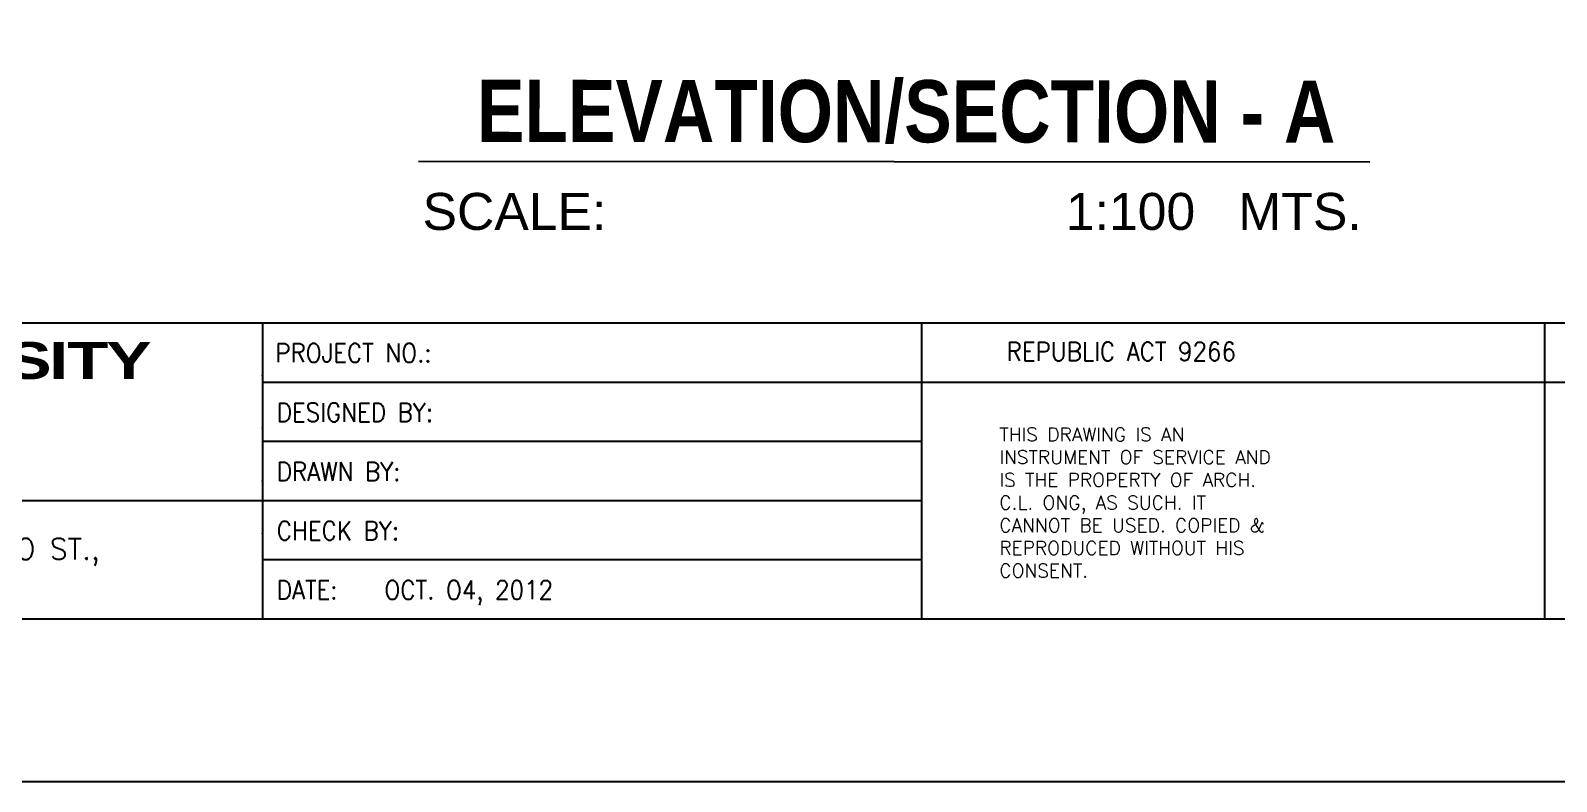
# Model space of a CAD drawing. Header units: millimetres. Extents: x 2148 to 2681, y 758 to 986.
# Drawn here: x 2431.33 to 2451.95, y 833.84 to 843.99 of the extents above; entities that cross this region are included whole.
import ezdxf
from ezdxf.enums import TextEntityAlignment as Align

# ---------------------------------------------------------------- set-up
doc = ezdxf.new("R2010")
doc.units = ezdxf.units.MM
for name, color, linetype in [('4CO', 4, 'Continuous'), ('DIM', 20, 'Continuous'), ('p-boarder', 2, 'Continuous'), ('TITLE', 3, 'Continuous'), ('wall', 4, 'Continuous')]:
    doc.layers.add(name, color=color, linetype=linetype)
doc.styles.add('ARIAL', font='arial.ttf')
doc.styles.add('ROMANT', font='romant__.ttf')
doc.styles.add('SMOOTHER', font='simplex_.ttf')

# ---------------------------------------------------------------- blocks, each defined once
blk = doc.blocks.new('A$C1DB67A09')
for p in [(74.014, -78.08, 0), (74.014, -78.88, 0), (74.014, -79.68, 0), (74.014, -80.48, 0)]:
    blk.add_point(p)
at = {"layer": 'Defpoints', "ltscale": 0.5, "elevation": 0}
blk.add_lwpolyline([(7.292, -83.48), (108.892, -83.48), (108.892, -7.28), (7.292, -7.28)], close=True, dxfattribs=at)
at = {"layer": 'p-boarder', "ltscale": 0.5}
for p, q in [((65.105, -77.28, 0), (65.105, -81.28, 0)), ((74.014, -77.28, 0), (74.014, -81.28, 0)), ((74.014, -77.28, 0), (74.014, -81.28, 0)), ((82.433, -77.28, 0), (82.433, -81.28, 0)), ((65.105, -78.08, 0), (106.692, -78.08, 0)), ((65.105, -78.88, 0), (74.014, -78.88, 0)), ((26.637, -79.68, 0), (74.014, -79.68, 0)), ((65.105, -80.48, 0), (74.014, -80.48, 0))]:
    blk.add_line(p, q, dxfattribs=at)
at = {"layer": 'wall', "color": 16, "linetype": 'ByBlock', "ltscale": 1.5}
blk.add_line((9.492, -77.28, 0), (106.692, -77.28, 0), dxfattribs=at)
at = {"layer": 'wall', "color": 16, "linetype": 'ByBlock', "ltscale": 1.5, "elevation": 0}
blk.add_lwpolyline([(9.492, -81.28), (106.692, -81.28), (106.692, -9.48), (9.492, -9.48)], close=True, dxfattribs=at)
at = {"layer": 'wall', "linetype": 'ByBlock'}
for p in [(65.105, -77.992, 0), (65.105, -78.704, 0), (65.105, -79.416, 0), (65.105, -80.128, 0)]:
    blk.add_point(p, dxfattribs=at)
at = {"layer": '4CO', "insert": (56.636, -77.793, 0), "char_height": 0.4983, "width": 18.33246, "attachment_point": 5, "style": 'ROMANT'}
blk.add_mtext('{\\fTechnicBold|b0|i0|c2|p2;\\W1.6;\\T0.95;ATENEO DE DAVAO UNIVERSITY}', dxfattribs=at)
at = {"layer": 'TITLE', "style": 'SMOOTHER', "width": 0.9}
for s, height, p in [('PROJECT NO.:', 0.25344, (65.281, -77.813, 0)), ('DESIGNED BY:', 0.25344, (65.3, -78.617, 0)), ('DRAWN BY:', 0.2534, (65.3, -79.417, 0)), ('CHECK BY:', 0.2534, (65.3, -80.217, 0)), ('DATE:', 0.2534, (65.3, -81.017, 0)), ('OCT. O4, 2012', 0.25344, (66.755, -81.017, 0))]:
    blk.add_text(s, height=height, dxfattribs=at).set_placement(p)
blk.add_text('REPUBLIC ACT 9266', height=0.25344, dxfattribs=at).set_placement((76.712, -77.667, 0), align=Align.MIDDLE)
at = {"layer": 'TITLE', "style": 'SMOOTHER'}
for s, insert, char_height, width, attachment_point in [('THIS DRAWING IS AN INSTRUMENT OF SERVICE AND IS THE PROPERTY OF ARCH. C.L. ONG, AS SUCH. IT CANNOT BE USED. COPIED & REPRODUCED WITHOUT HIS CONSENT.', (75.065, -78.697, 0), 0.184, 4.10204, 1), ('ALONG ROXAS AVE. COR. PADRE ZAMORA ST. & E. JACINTO ST.,  DAVAO CITY, DAVAO', (56.953, -80.615, 0), 0.2816, 14.50348, 5)]:
    blk.add_mtext(s, dxfattribs=dict(at, insert=insert, char_height=char_height, width=width, attachment_point=attachment_point))

msp = doc.modelspace()

# ---------------------------------------------------------------- linework, layer by layer
msp.add_line((2436.5719721, 842.2234247), (2449.4298057, 842.215203))

# ---------------------------------------------------------------- block references
at = {"layer": 'DIM', "color": 8}
msp.add_blockref('A$C1DB67A09', (2369.358248, 917.3189005), dxfattribs=at)

# ---------------------------------------------------------------- texts
at = {"color": 0, "insert": (2436.6278571, 841.7954783), "char_height": 0.5, "width": 19.742788118, "attachment_point": 1, "style": 'ARIAL'}
msp.add_mtext('{\\fArial|b0|i0|c204|p34;SCALE:        \\fArial|b0|i0|c186|p34;          \\fArial|b0|i0|c204|p34; \\fArial|b0|i0|c186|p34;             \\fArial|b0|i0|c204|p34;1:\\fArial|b0|i0|c186|p34;1\\fArial|b0|i0|c204|p34;00\\fArial|b0|i0|c186|p34;   \\fArial|b0|i0|c204|p34;MTS.}', dxfattribs=at)
at = {"layer": '4CO', "insert": (2443.1637508, 842.8874349, 0), "char_height": 0.84, "width": 38.593346383, "attachment_point": 5, "rotation": 359.93919431, "style": 'ROMANT'}
msp.add_mtext('{\\fTechnicBold|b1|i0|c2|p2;ELEVATION/SECTION - A}', dxfattribs=at)

doc.saveas('drawing.dxf')
